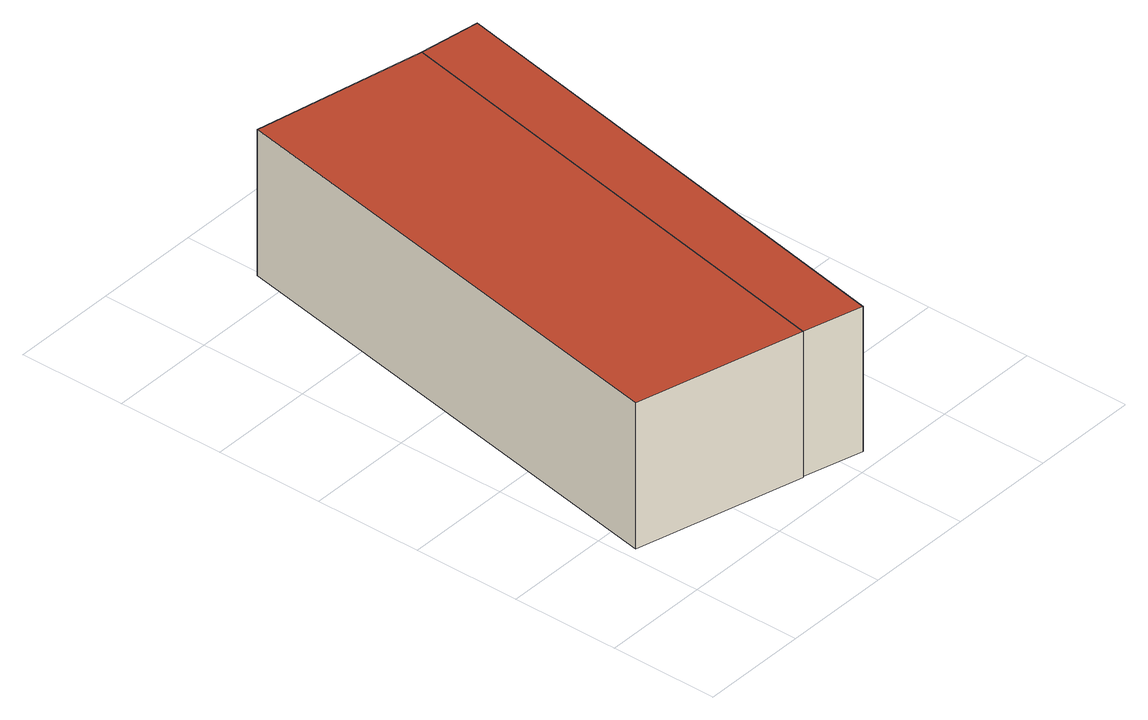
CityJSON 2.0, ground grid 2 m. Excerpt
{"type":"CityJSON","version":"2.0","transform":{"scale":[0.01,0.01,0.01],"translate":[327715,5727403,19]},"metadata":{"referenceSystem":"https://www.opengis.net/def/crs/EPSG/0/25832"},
"CityObjects":{
"building1":{"type":"Building","attributes":{"Geometrietyp2DReferenz":"3000","Gemeindeschluessel":"05170048","function":"31001_2720","roofType":"1000","measuredHeight":2.83},"address":[{"country":"Germany","locality":"Wesel","thoroughfareNumber":"8","thoroughfareName":"Loh"}],"geometry":[{"type":"Solid","lod":"2","boundaries":[[[[0,1,2,3]],[[4,5,1,0]],[[6,7,5,4]],[[3,2,7,6]],[[4,0,3,6]],[[1,5,7,2]]]],"semantics":{"surfaces":[{"type":"WallSurface"},{"type":"RoofSurface"},{"type":"GroundSurface"}],"values":[[0,0,0,0,1,2]]}}]},
"building2":{"type":"Building","attributes":{"Geometrietyp2DReferenz":"3000","Gemeindeschluessel":"05170048","function":"31001_2720","roofType":"1000","measuredHeight":2.8},"address":[{"country":"Germany","locality":"Wesel","thoroughfareNumber":"8","thoroughfareName":"Loh"}],"geometry":[{"type":"Solid","lod":"2","boundaries":[[[[8,9,10,4]],[[11,12,9,8]],[[6,13,12,11]],[[4,10,13,6]],[[11,8,4,6]],[[9,12,13,10]]]],"semantics":{"surfaces":[{"type":"WallSurface"},{"type":"RoofSurface"},{"type":"GroundSurface"}],"values":[[0,0,0,0,1,2]]}}]}
},
"vertices":[
[194,1054,343],[194,1054,61],[22,142,61],[22,142,343],[514,988,343],[514,988,61],[333,62,343],[333,62,61],
[628,971,343],[628,971,63],[514,988,63],[443,33,343],[443,33,63],[333,62,63]
]}
